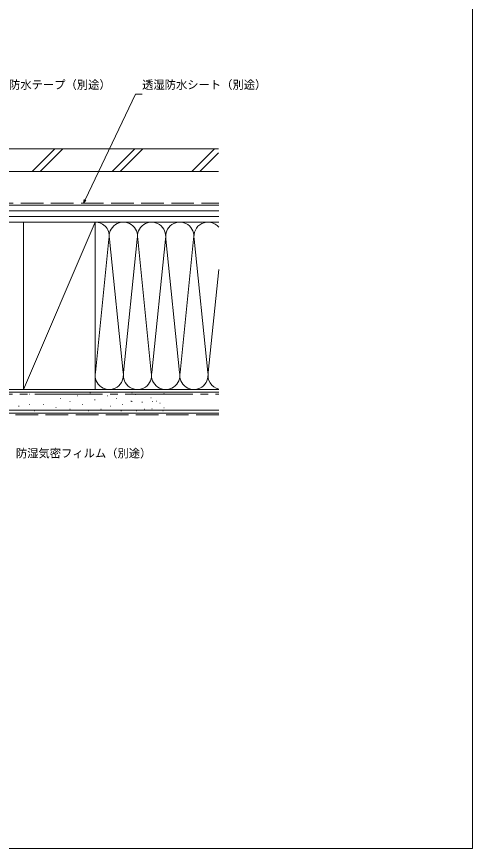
# Model space of a CAD drawing. Units: millimetres, scale not verified. Extents: x -495 to 495, y -800 to 801.
# Drawn here: x 252.8 to 495, y -800 to -357.7 of the extents above; entities that cross this region are included whole.
import ezdxf
from ezdxf.enums import TextEntityAlignment as Align

# ---------------------------------------------------------------- set-up
doc = ezdxf.new("R2010")
doc.units = ezdxf.units.MM
doc.header["$LTSCALE"] = 4
doc.linetypes.add('CHAIN2', pattern=[12, 9, -1, 1, -1])
doc.linetypes.add('DASHED3', pattern=[4, 3, -1])
for name, color, linetype, lineweight in [('0-0_0', 7, 'Continuous', 9), ('0-4_YKK_12', 6, 'Continuous', 9), ('0-7_YSS_K', 3, 'Continuous', 9)]:
    doc.layers.add(name, color=color, linetype=linetype, lineweight=lineweight)
doc.styles.add('ＭＳ ゴシック', font='')
doc.styles.get('ＭＳ ゴシック').set_extended_font_data('MS Gothic')

msp = doc.modelspace()

# ---------------------------------------------------------------- linework, layer by layer
at = {"layer": '0-0_0'}
msp.add_line((495, 760), (495, -800), dxfattribs=at)
msp.add_lwpolyline([(495, -800), (-495, -800), (-495, 760)], dxfattribs=at)
at = {"layer": '0-4_YKK_12'}
msp.add_line((288.244, -457.009), (289.123, -455.168), dxfattribs=at)
for points in [[(289.123, -455.168), (315.932, -399.009), (319.472, -399.009)], [(289.617, -455.404), (288.244, -457.009), (288.63, -454.933)]]:
    msp.add_lwpolyline(points, dxfattribs=at)
at = {"layer": '0-7_YSS_K'}
for p, q in [((360.001, -428.009), (162.201, -428.009)), ((261.096, -440.009), (273.096, -428.009)), ((265.339, -440.009), (277.339, -428.009)), ((303.522, -440.009), (315.522, -428.009)), ((307.765, -440.009), (319.765, -428.009)), ((345.949, -440.009), (357.949, -428.009)), ((350.191, -440.009), (360.001, -430.2)), ((360.2, -458.009), (167.5, -458.009)), ((360.2, -461.009), (167.5, -461.009)), ((360.2, -464.009), (167.5, -464.009)), ((167.5, -467.009), (360.2, -467.009)), ((294.5, -467.009), (256.5, -467.009)), ((256.5, -467.009), (256.5, -556.009)), ((294.5, -467.009), (360.2, -467.009)), ((294.5, -556.009), (294.5, -467.009)), ((294.658, -546.978), (301.842, -476.041)), ((309.342, -546.978), (302.158, -476.041)), ((316.842, -476.041), (309.658, -546.978)), ((324.342, -546.978), (317.158, -476.041)), ((324.658, -546.978), (331.842, -476.041)), ((332.158, -476.041), (339.342, -546.978)), ((339.658, -546.978), (346.842, -476.041)), ((347.158, -476.041), (354.342, -546.978)), ((354.658, -546.978), (360.203, -492.221)), ((360.2, -556.009), (160, -556.009)), ((256.5, -556.009), (294.5, -556.009)), ((294.5, -556.009), (360.203, -556.009)), ((360.2, -557.509), (160, -557.509)), ((259.618, -558.575), (259.818, -558.575)), ((268.684, -558.575), (268.884, -558.575)), ((276.101, -560.723), (276.301, -560.723)), ((285.167, -559.399), (285.367, -559.399)), ((291.76, -557.751), (291.96, -557.751)), ((294.233, -561.547), (294.433, -561.547)), ((300.826, -559.399), (301.026, -559.399)), ((305.771, -560.723), (305.971, -560.723)), ((314.013, -557.751), (314.213, -557.751)), ((315.884, -558.726), (316.084, -558.726)), ((320.606, -558.575), (320.806, -558.575)), ((324.063, -560.479), (324.263, -560.479)), ((330.496, -558.575), (330.696, -558.575)), ((331.075, -558.142), (331.275, -558.142)), ((253.849, -564.844), (254.049, -564.844)), ((259.618, -564.02), (259.818, -564.02)), ((267.035, -564.02), (267.235, -564.02)), ((273.629, -565.668), (273.829, -565.668)), ((281.046, -562.372), (281.246, -562.372)), ((287.639, -564.02), (287.839, -564.02)), ((302.474, -564.844), (302.674, -564.844)), ((309.068, -564.02), (309.268, -564.02)), ((313.547, -562.232), (313.747, -562.232)), ((314.013, -562.372), (314.213, -562.372)), ((319.389, -562.816), (319.589, -562.816)), ((324.727, -562.372), (324.927, -562.372)), ((326.985, -562.232), (327.185, -562.232)), ((328.847, -563.196), (329.047, -563.196)), ((331.075, -565.738), (331.275, -565.738)), ((360.2, -567.009), (160, -567.009)), ((360.2, -568.509), (160, -568.509)), ((262.09, -567.317), (262.29, -567.317)), ((281.046, -566.492), (281.246, -566.492)), ((290.936, -567.317), (291.136, -567.317)), ((297.529, -566.492), (297.729, -566.492)), ((308.243, -567.317), (308.443, -567.317)), ((316.485, -567.317), (316.685, -567.317)), ((320.606, -566.492), (320.806, -566.492)), ((324.648, -566.322), (324.848, -566.322)), ((330.496, -567.317), (330.696, -567.317))]:
    msp.add_line(p, q, dxfattribs=at)
at = {"layer": '0-7_YSS_K', "linetype": 'DASHED3'}
for p, q in [((239, -457.009), (360.2, -457.009)), ((360.2, -569.509), (160, -569.509))]:
    msp.add_line(p, q, dxfattribs=at)
at = {"layer": '0-7_YSS_K', "linetype": 'CHAIN2'}
msp.add_line((166.5, -558.509), (360.203, -558.509), dxfattribs=at)
at = {"layer": '0-7_YSS_K'}
for points in [[(360.001, -440.009), (162.201, -440.009), (162.201, -428.009)], [(294.5, -556.009), (294.5, -467.009), (256.5, -556.009)]]:
    msp.add_lwpolyline(points, dxfattribs=at)
for centre, start, end in [((294.5, -474.509), 348.21646, 90), ((309.5, -474.509), 348.21646, 191.78354), ((324.5, -474.509), 348.21646, 191.78354), ((339.5, -474.509), 348.21646, 191.78354), ((354.5, -474.509), 40.496, 191.78354), ((302, -548.509), 168.21648, 11.78362), ((317, -548.509), 168.21648, 11.78362), ((332, -548.509), 168.21648, 11.78362), ((347, -548.509), 168.21648, 11.78362), ((362, -548.509), 168.21648, 256.13991)]:
    msp.add_arc(centre, 7.5, start, end, dxfattribs=at)

# ---------------------------------------------------------------- texts
at = {"layer": '0-4_YKK_12', "style": 'ＭＳ ゴシック'}
for s, p in [('防水テープ（別途）', (248.744, -397.509)), ('透湿防水シート（別途）', (319.472, -397.509)), ('防湿気密フィルム（別途）', (252.371, -593.469))]:
    msp.add_text(s, height=4.399, dxfattribs=at).set_placement(p, align=Align.BOTTOM_LEFT)

doc.saveas('drawing.dxf')
